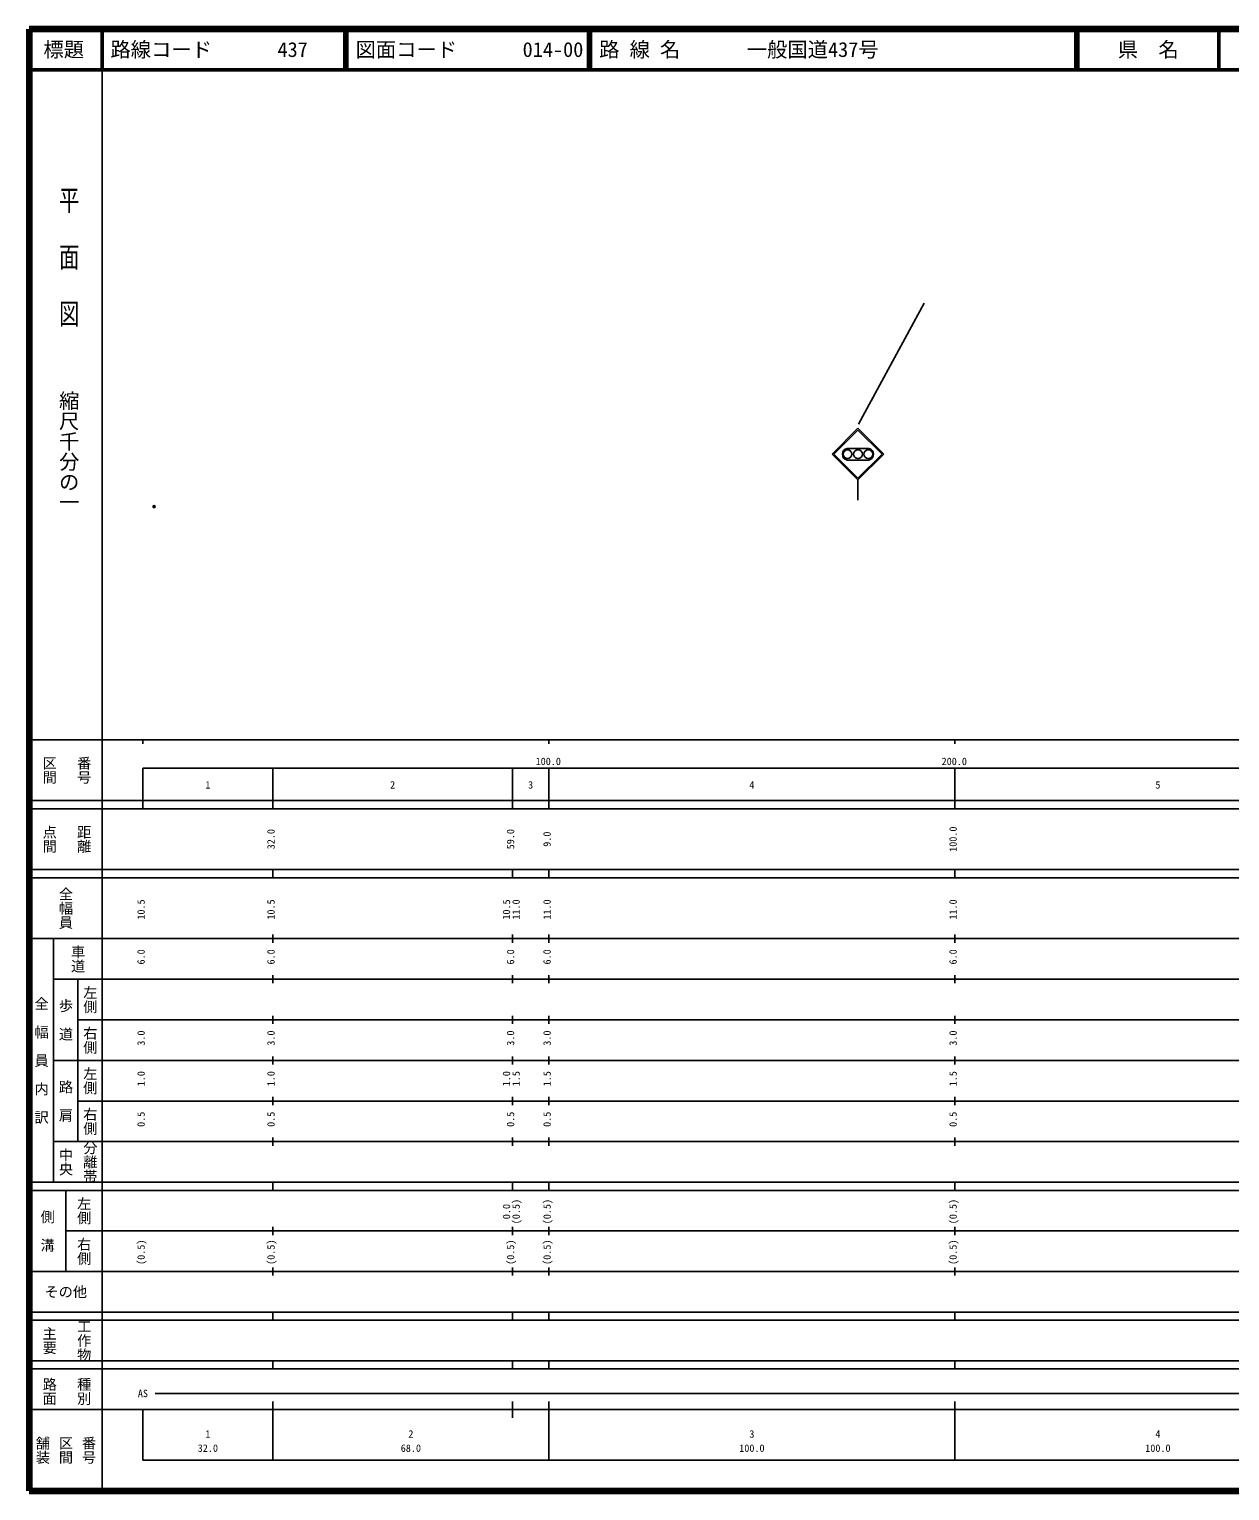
# Model space of a CAD drawing. Units: millimetres on the paper, with parts at other scales. Extents: x 40 to 680, y 20 to 380.
# Drawn here: x 40 to 335.7, y 20 to 380 of the extents above; entities that cross this region are included whole.
import ezdxf
from ezdxf.enums import TextEntityAlignment as Align

# ---------------------------------------------------------------- set-up
doc = ezdxf.new("R2010")
doc.units = ezdxf.units.MM
doc.header["$PDMODE"] = 32
doc.header["$PDSIZE"] = 0.5
doc.layers.add('M-OTRS', color=6, linetype='Continuous')
doc.layers.add('M-TTL-TXT', color=7, linetype='Continuous')
for name, color, linetype, lineweight in [('M-STR-STRC', 7, 'Continuous', 25), ('M-TTL', 2, 'Continuous', 140), ('M-TTL-BAND', 7, 'Continuous', 25), ('M-TTL-LINE', 7, 'Continuous', 50)]:
    doc.layers.add(name, color=color, linetype=linetype, lineweight=lineweight)
doc.styles.add('@ＭＳ ゴシック', font='')
doc.styles.add('ＭＳ ゴシック', font='')
doc.styles.get('@ＭＳ ゴシック').set_extended_font_data('@MS Gothic')
doc.styles.get('ＭＳ ゴシック').set_extended_font_data('MS Gothic')

msp = doc.modelspace()

# ---------------------------------------------------------------- linework, layer by layer
at = {"layer": 'M-OTRS'}
msp.add_point((70.735, 262.411), dxfattribs=at)
at = {"layer": 'M-STR-STRC'}
for p, q in [((244.276, 282.681), (260.391, 312.512)), ((244.122, 281.7), (237.758, 275.336)), ((244.122, 281.276), (238.182, 275.336)), ((250.486, 275.336), (244.122, 281.7)), ((250.062, 275.336), (244.122, 281.276)), ((244.122, 268.972), (237.758, 275.336)), ((244.122, 269.396), (238.182, 275.336)), ((241.426, 276.707), (246.818, 276.707)), ((241.426, 273.878), (246.818, 273.878)), ((244.122, 269.396), (250.062, 275.336)), ((244.122, 268.972), (250.486, 275.336)), ((244.113, 268.944), (244.113, 263.988))]:
    msp.add_line(p, q, dxfattribs=at)
for centre in [(241.557, 275.336), (244.122, 275.336), (246.687, 275.336)]:
    msp.add_circle(centre, 1.085, dxfattribs=at)
for centre, start, end in [((241.718, 275.293), 101.64343, 258.35657), ((246.526, 275.293), 281.64343, 78.35657)]:
    msp.add_arc(centre, 1.444, start, end, dxfattribs=at)
at = {"layer": 'M-TTL'}
for p, q in [((40, 380), (40, 20)), ((680, 380), (40, 380)), ((40, 20), (680, 20))]:
    msp.add_line(p, q, dxfattribs=at)
at = {"layer": 'M-TTL-BAND'}
for p, q in [((58, 370), (58, 20)), ((40, 205), (579, 205)), ((68, 205), (68, 204)), ((168, 205), (168, 204)), ((268, 205), (268, 204)), ((68, 198), (579, 198)), ((68, 198), (68, 188)), ((100, 188), (100, 198)), ((159, 188), (159, 198)), ((168, 188), (168, 198)), ((268, 188), (268, 198)), ((40, 190), (579, 190)), ((40, 188), (579, 188)), ((40, 173), (579, 173)), ((100, 171), (100, 173)), ((159, 171), (159, 173)), ((168, 171), (168, 173)), ((268, 171), (268, 173)), ((40, 171), (579, 171)), ((40, 156), (579, 156)), ((46, 96), (46, 156)), ((100, 155), (100, 157)), ((159, 155), (159, 157)), ((168, 155), (168, 157)), ((268, 155), (268, 157)), ((46, 146), (579, 146)), ((52, 146), (52, 106)), ((100, 145), (100, 147)), ((159, 145), (159, 147)), ((168, 145), (168, 147)), ((268, 145), (268, 147)), ((100, 135), (100, 137)), ((159, 135), (159, 137)), ((168, 135), (168, 137)), ((268, 135), (268, 137)), ((52, 136), (579, 136)), ((46, 126), (579, 126)), ((100, 125), (100, 127)), ((159, 125), (159, 127)), ((168, 125), (168, 127)), ((268, 125), (268, 127)), ((52, 116), (579, 116)), ((100, 115), (100, 117)), ((159, 115), (159, 117)), ((168, 115), (168, 117)), ((268, 115), (268, 117)), ((46, 106), (579, 106)), ((100, 105), (100, 107)), ((159, 105), (159, 107)), ((168, 105), (168, 107)), ((268, 105), (268, 107)), ((40, 96), (579, 96)), ((40, 94), (579, 94)), ((49, 94), (49, 74)), ((100, 94), (100, 96)), ((159, 94), (159, 96)), ((168, 94), (168, 96)), ((268, 94), (268, 96)), ((49, 84), (579, 84)), ((100, 83), (100, 85)), ((159, 83), (159, 85)), ((168, 83), (168, 85)), ((268, 83), (268, 85)), ((40, 74), (579, 74)), ((100, 73), (100, 75)), ((159, 73), (159, 75)), ((168, 73), (168, 75)), ((268, 73), (268, 75)), ((40, 64), (579, 64)), ((40, 62), (579, 62)), ((100, 62), (100, 64)), ((159, 62), (159, 64)), ((168, 62), (168, 64)), ((268, 62), (268, 64)), ((40, 52), (579, 52)), ((100, 50), (100, 52)), ((159, 50), (159, 52)), ((168, 50), (168, 52)), ((268, 50), (268, 52)), ((40, 50), (579, 50)), ((71, 44), (565, 44)), ((71, 44), (565, 44)), ((40, 40), (579, 40)), ((68, 40), (68, 27.5)), ((100, 27.5), (100, 42)), ((159, 38), (159, 42)), ((168, 27.5), (168, 42)), ((268, 27.5), (268, 42)), ((68, 27.5), (579, 27.5))]:
    msp.add_line(p, q, dxfattribs=at)
at = {"layer": 'M-TTL-LINE'}
for p, q in [((58, 380), (58, 370)), ((117.75, 380), (117.75, 370)), ((118.25, 380), (118.25, 370)), ((177.75, 380), (177.75, 370)), ((178.25, 380), (178.25, 370)), ((297.75, 380), (297.75, 370)), ((298.25, 380), (298.25, 370)), ((333, 380), (333, 370)), ((40, 370), (680, 370))]:
    msp.add_line(p, q, dxfattribs=at)

# ---------------------------------------------------------------- texts
at = {"layer": 'M-TTL-BAND', "style": '@ＭＳ ゴシック', "width": 1.4}
msp.add_text('平  面  図', height=3.666, rotation=270, dxfattribs=at).set_placement((49.777, 306.475), align=Align.MIDDLE_RIGHT)
at = {"layer": 'M-TTL-BAND', "style": '@ＭＳ ゴシック'}
msp.add_text('縮尺千分の一', height=3.666, rotation=270, dxfattribs=at).set_placement((49.777, 261.03), align=Align.MIDDLE_RIGHT)
for s, p in [('区間', (45, 197.5)), ('番号', (53.5, 197.5)), ('点間', (45, 180.5)), ('距離', (53.5, 180.5)), ('全幅員', (49, 163.5)), ('車道', (52, 151)), ('左側', (55, 141)), ('全\u3000幅\u3000員\u3000内\u3000訳', (43, 126)), ('歩\u3000道', (49, 136)), ('右側', (55, 131)), ('左側', (55, 121)), ('路\u3000肩', (49, 116)), ('右側', (55, 111)), ('分離帯', (55, 101)), ('中央', (49, 101)), ('左側', (53.5, 89)), ('側\u3000溝', (44.5, 84)), ('右側', (53.5, 79)), ('工作物', (53.5, 57)), ('主要', (45, 57)), ('路面', (45, 44.5)), ('種別', (53.5, 44.5)), ('舗装', (43.333, 30)), ('区間', (49, 30)), ('番号', (54.667, 30))]:
    msp.add_text(s, height=2.566, rotation=270, dxfattribs=at).set_placement(p, align=Align.MIDDLE_CENTER)
at = {"layer": 'M-TTL-BAND', "style": 'ＭＳ ゴシック'}
for s, p in [('100.0', (167.844, 198.195)), ('200.0', (267.844, 198.195)), ('1', (84, 192.405)), ('2', (129.5, 192.405)), ('3', (163.5, 192.405)), ('4', (218, 192.405)), ('5', (318, 192.405)), ('AS', (68, 42.5)), ('AS', (68, 42.5)), ('1', (84, 32.523)), ('2', (134, 32.523)), ('3', (218, 32.523)), ('4', (318, 32.523)), ('32.0', (84, 29.033)), ('68.0', (134, 29.033)), ('100.0', (218, 29.033)), ('100.0', (318, 29.033))]:
    msp.add_text(s, height=1.833, dxfattribs=at).set_placement(p, align=Align.BOTTOM_CENTER)
for s, p in [('32.0', (101, 180.5)), ('59.0', (160, 180.5)), ('9.0', (169, 180.5)), ('100.0', (269, 180.5)), ('10.5', (69, 163.174)), ('10.5', (101, 163.174)), ('10.5', (159, 163.174)), ('11.0', (161.37, 163.174)), ('11.0', (169, 163.174)), ('11.0', (269, 163.174)), ('6.0', (69, 151.5)), ('6.0', (101, 151.5)), ('6.0', (160, 151.5)), ('6.0', (169, 151.5)), ('6.0', (269, 151.5)), ('3.0', (69, 131.5)), ('3.0', (101, 131.5)), ('3.0', (160, 131.5)), ('3.0', (169, 131.5)), ('3.0', (269, 131.5)), ('1.0', (69, 121.5)), ('1.0', (101, 121.5)), ('1.0', (159, 121.5)), ('1.5', (161.37, 121.5)), ('1.5', (169, 121.5)), ('1.5', (269, 121.5)), ('0.5', (69, 111.5)), ('0.5', (101, 111.5)), ('0.5', (160, 111.5)), ('0.5', (169, 111.5)), ('0.5', (269, 111.5)), ('0.0', (159, 88.764)), ('(0.5)', (161.37, 88.764)), ('(0.5)', (169, 88.764)), ('(0.5)', (269, 88.764)), ('(0.5)', (69, 78.764)), ('(0.5)', (101, 78.764)), ('(0.5)', (160, 78.764)), ('(0.5)', (169, 78.764)), ('(0.5)', (269, 78.764))]:
    msp.add_text(s, height=1.833, rotation=90, dxfattribs=at).set_placement(p, align=Align.BOTTOM_CENTER)
msp.add_text('その他', height=2.566, dxfattribs=at).set_placement((49, 69), align=Align.MIDDLE_CENTER)
at = {"layer": 'M-TTL-TXT', "style": 'ＭＳ ゴシック'}
for s, p in [('標題', (48.5, 375)), ('県\u3000名', (315.625, 375))]:
    msp.add_text(s, height=3.666, dxfattribs=at).set_placement(p, align=Align.MIDDLE_CENTER)
for s, p in [('路線コード', (60, 375)), ('437', (101.142, 375)), ('437', (101.142, 375)), ('437', (101.142, 375)), ('437', (101.142, 375)), ('図面コード', (120.38, 375)), ('014-00', (161.521, 375)), ('路 線 名', (180.38, 375)), ('一般国道437号', (216.734, 375))]:
    msp.add_text(s, height=3.666, dxfattribs=at).set_placement(p, align=Align.MIDDLE_LEFT)

doc.saveas('drawing.dxf')
